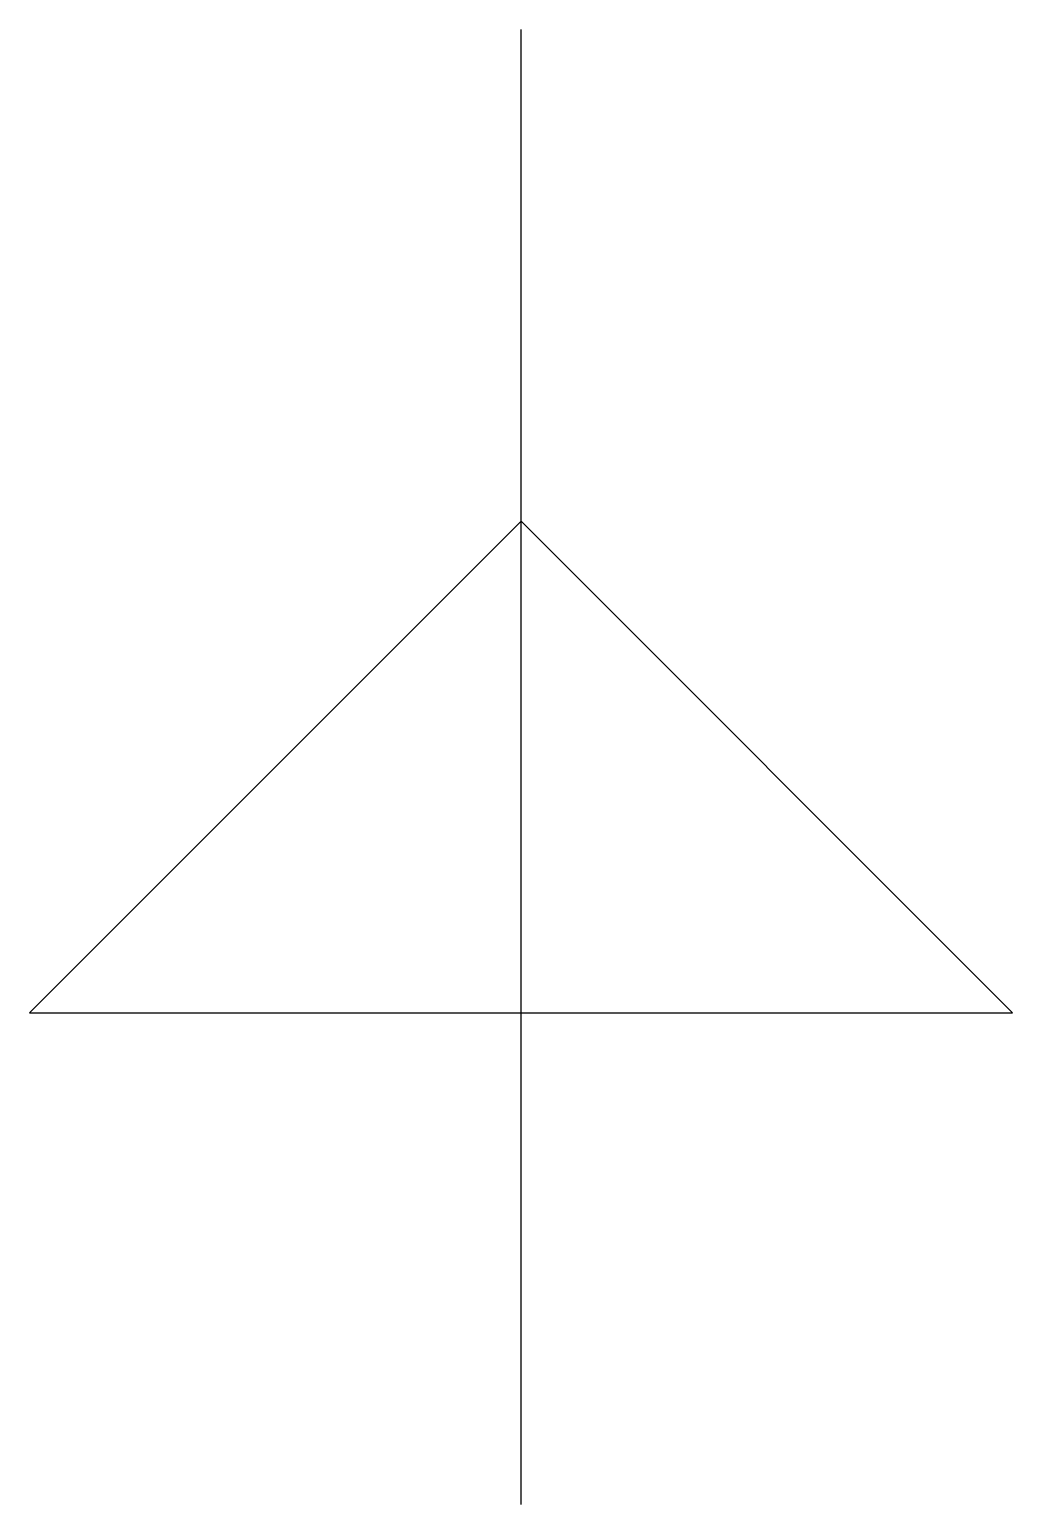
# Model space of a CAD drawing. Extents: x -2 to 2, y -2 to 4.
import ezdxf

# ---------------------------------------------------------------- set-up
doc = ezdxf.new("R2010")
doc.units = 0

msp = doc.modelspace()

# ---------------------------------------------------------------- linework, layer by layer
for p, q in [((0, -2), (0, 4)), ((0, 2), (-2, 0)), ((2, 0), (0, 2)), ((-2, 0), (2, 0))]:
    msp.add_line(p, q)

doc.saveas('drawing.dxf')
